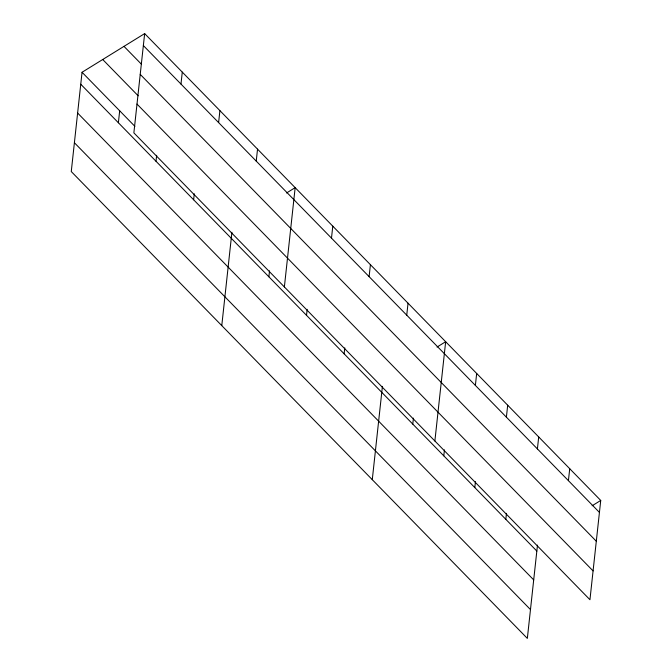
<?xml version="1.0" encoding="UTF-8"?>
<svg xmlns="http://www.w3.org/2000/svg" width="672" height="672" viewBox="0 0 672 672"><rect width="100%" height="100%" fill="white"/><g stroke="black" fill="none" stroke-linecap="round" stroke-linejoin="round"><path stroke-width="1.01" d="M144.656 33.6L133.871 132.88L589.949 599.726L600.734 500.447L144.656 33.6L82.051 72.274L71.266 171.553L527.344 638.4L537.482 545.093M118.381 122.749L119.683 110.788M156.005 161.263L156.66 155.282M180.978 84.076L182.28 72.114M193.637 199.777L194.284 193.796M218.61 122.59L219.904 110.628M221.777 325.618L231.907 232.31M256.234 161.104L257.536 149.142M268.884 276.805L269.539 270.824M284.374 286.944L295.159 187.656L286.549 192.973M306.516 315.319L307.163 309.338M331.489 238.132L332.783 226.17M344.14 353.833L344.786 347.852M369.113 276.646L370.415 264.684M372.28 479.674L382.418 386.366M406.736 315.16L408.038 303.198M412.776 424.091L413.431 418.118M434.876 441L445.662 341.72L437.06 347.038M443.789 455.843L444.444 449.862M475.381 385.426L476.675 373.464M474.802 487.586L475.457 481.606M506.394 417.169L507.688 405.208M505.823 519.33L506.47 513.349M537.407 448.913L538.7 436.951M568.42 480.656L569.722 468.695M592.124 505.764L600.734 500.447M143.354 45.562L599.432 512.4M123.992 46.36L141.364 64.134M140.221 74.374L596.299 541.22M102.715 59.514L138.172 95.802M136.996 104.068L593.074 570.906M82.051 72.274L134.879 126.344M80.758 84.235L536.836 551.074M77.624 113.047L533.702 579.894M74.399 142.741L530.477 609.58"/></g></svg>
